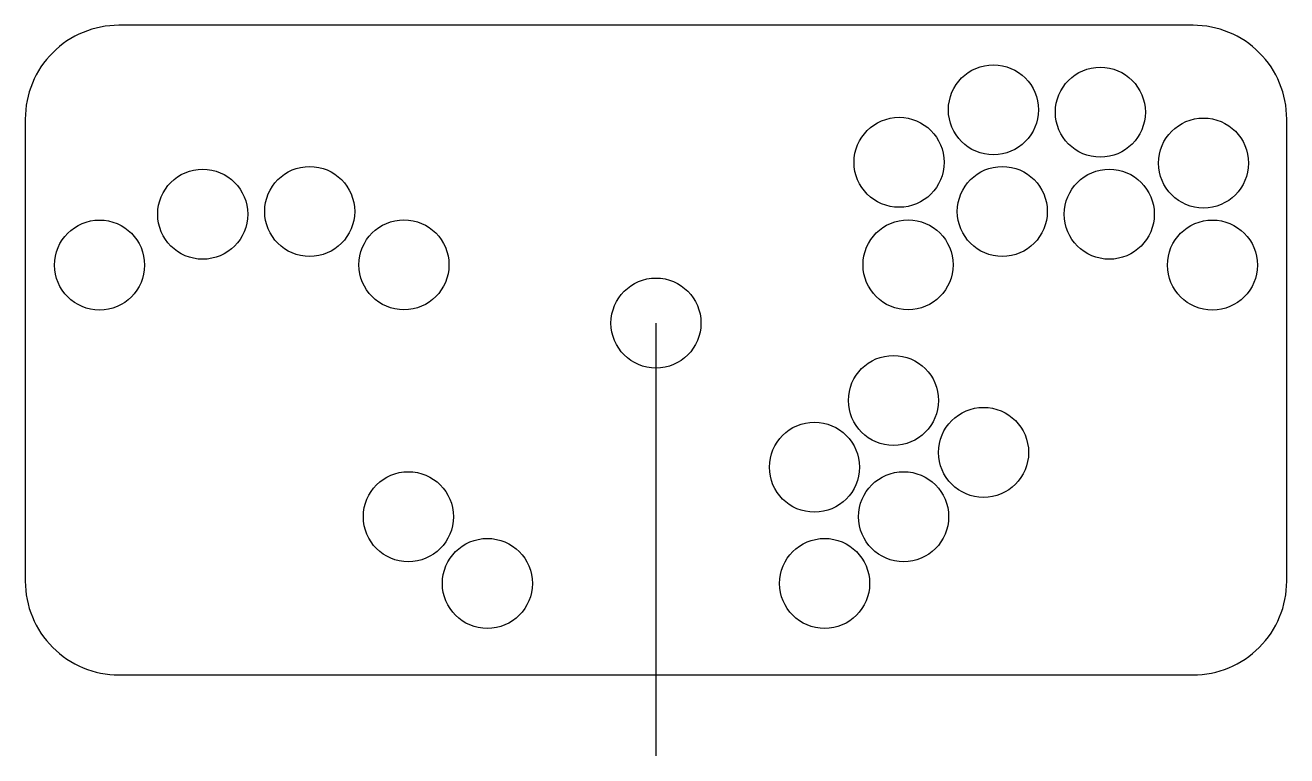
# Model space of a CAD drawing. Header units: millimetres. Extents: x 50 to 387, y 25 to 220.
import ezdxf

# ---------------------------------------------------------------- set-up
doc = ezdxf.new("R2010")
doc.units = ezdxf.units.MM
doc.layers.get('0').update_dxf_attribs({"linetype": 'CONTINUOUS'})

msp = doc.modelspace()

# ---------------------------------------------------------------- linework, layer by layer
msp.add_line((218.4, 140.37), (218.4, 25))
msp.add_lwpolyline([(75.2, 46.58), (361.6, 46.58, 0.414214), (386.6, 71.58), (386.6, 194.78, 0.414214), (361.6, 219.78), (75.2, 219.78, 0.414214), (50.2, 194.78), (50.2, 71.58, 0.414214)], format="xyb", close=True)
for centre in [(308.38, 197.23), (336.89, 196.59), (283.22, 183.23), (364.4, 183.03), (126.05, 170.13), (310.75, 170.13), (97.53, 169.39), (339.27, 169.39), (70.02, 155.83), (151.19, 155.9), (285.62, 155.9), (366.78, 155.83), (218.4, 140.37), (281.72, 119.74), (305.75, 105.88), (260.65, 101.94), (152.37, 88.74), (284.43, 88.74), (173.44, 70.95), (263.36, 70.95)]:
    msp.add_circle(centre, 12)

doc.saveas('drawing.dxf')
